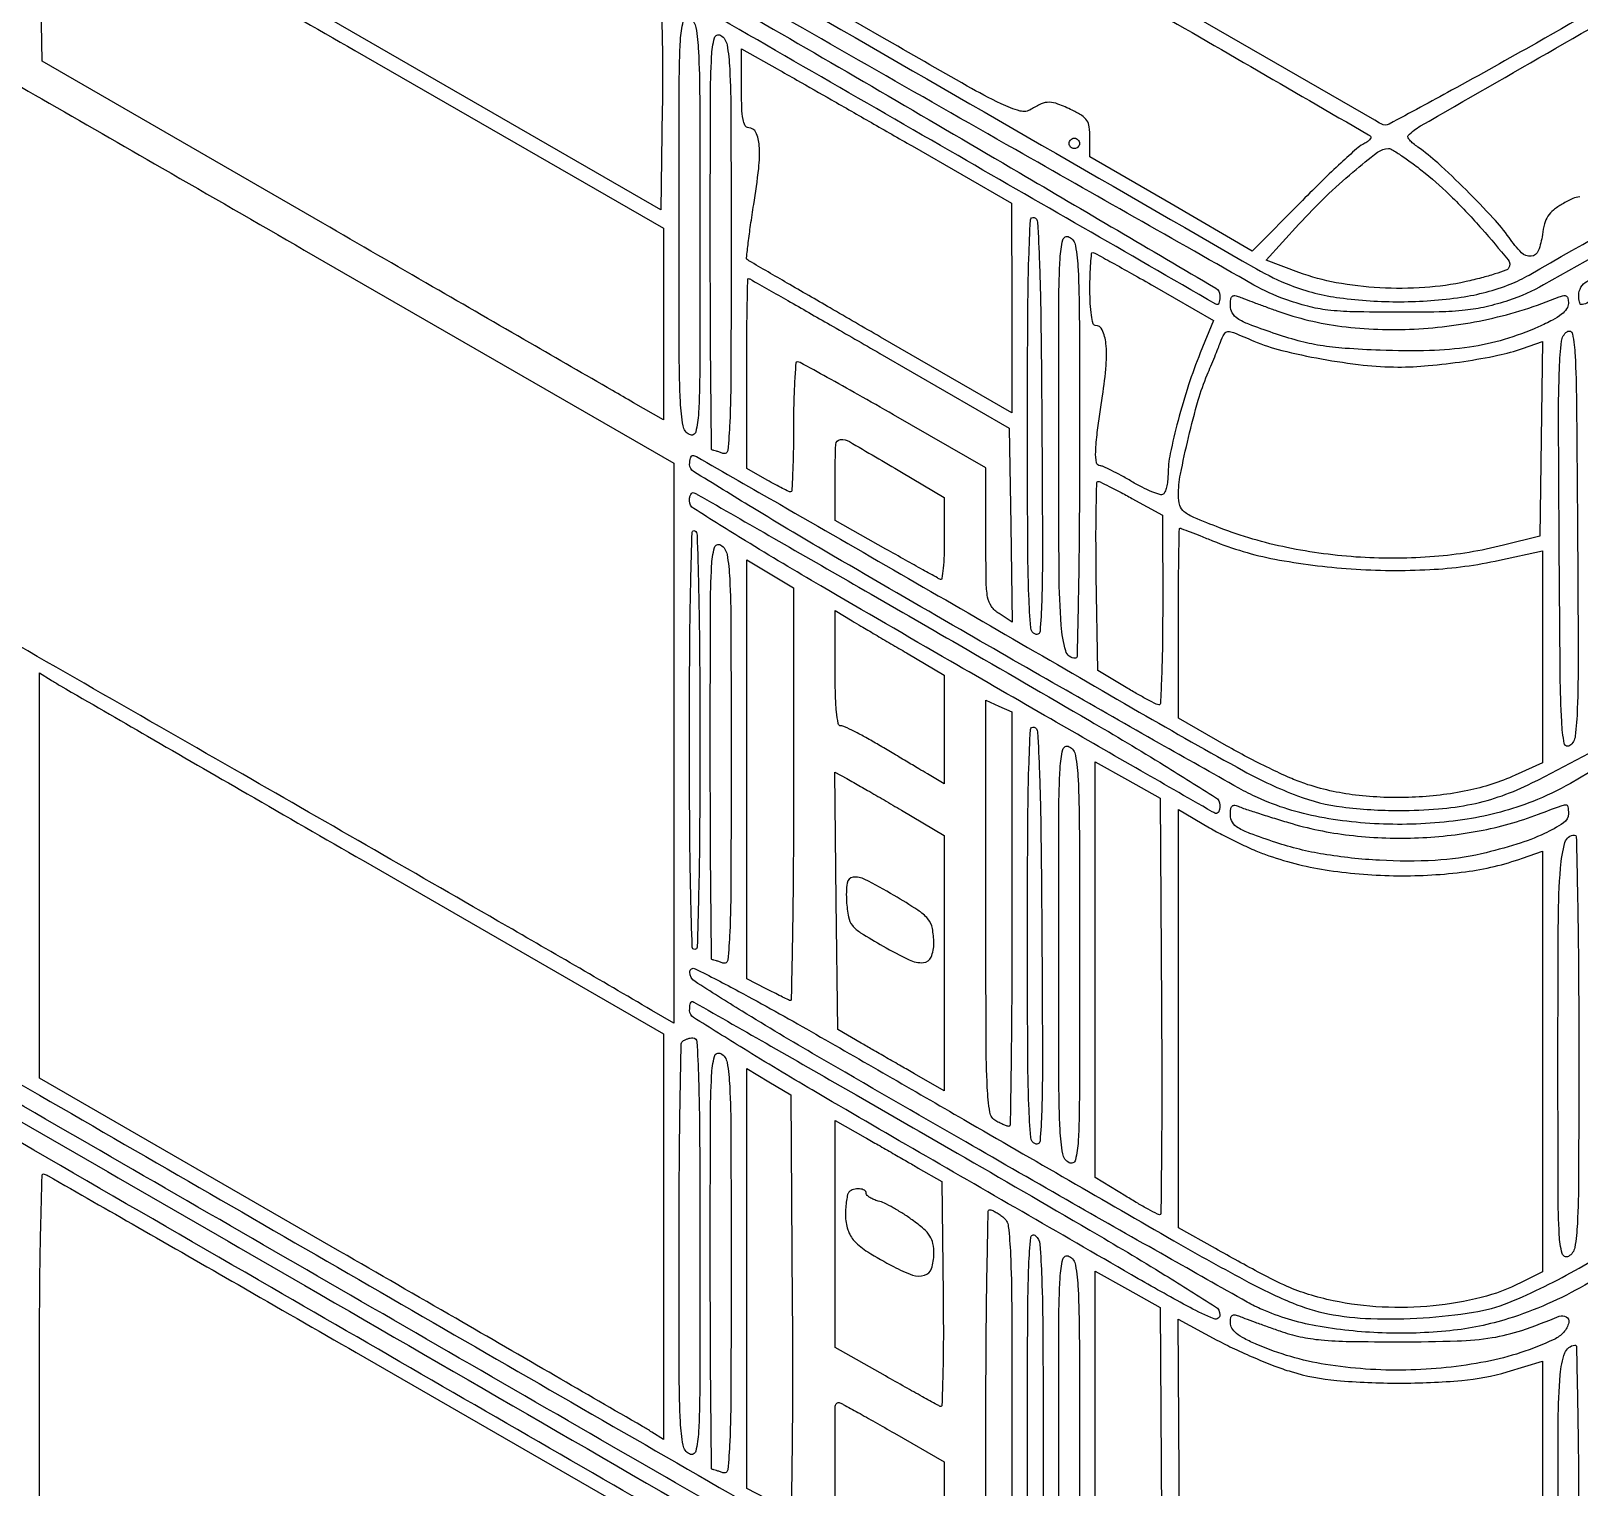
# Model space of a CAD drawing. Header units: millimetres. Extents: x -300689 to 10556, y -104928 to 107291.
# Drawn here: x -20676.22 to -20640.57, y 28112.87 to 28146.4 of the extents above; entities that cross this region are included whole.
import ezdxf

# ---------------------------------------------------------------- set-up
doc = ezdxf.new("R2010")
doc.units = ezdxf.units.MM
doc.layers.add('Слой1', color=7, linetype='Continuous')

msp = doc.modelspace()

# ---------------------------------------------------------------- linework, layer by layer
for points in [[(-20582.4325, 28114.1294, -0.000002), (-20613.3603, 28096.2746, -0.000003), (-20644.2434, 28078.4459, -0.131641), (-20644.4652, 28078.3865, -0.131717), (-20644.6926, 28078.4474, -0.000611), (-20646.8335, 28079.6877, -0.000321), (-20649.016, 28080.9575, -0.491909), (-20649.0262, 28081.0362, -0.282385), (-20648.9851, 28081.046, -0.007797), (-20648.8042, 28080.9838, -0.013841), (-20648.5877, 28080.8988, -0.008783), (-20648.3402, 28080.7883, 0.030909), (-20647.5152, 28080.4633, 0.031145), (-20646.6585, 28080.2433, 0.02874), (-20645.7206, 28080.1192, 0.019842), (-20644.6499, 28080.0824, 0.01788), (-20643.6036, 28080.1253, 0.031503), (-20642.7471, 28080.2458, 0.033897), (-20641.9568, 28080.4649, 0.025085), (-20641.117, 28080.8086, 0.020593), (-20640.5576, 28081.0997, 0.00005), (-20632.7293, 28085.5928, 0.000326)], [(-20587.7542, 28175.7718, 0.000003), (-20607.9888, 28187.4736, 0.000096)], [(-20638.4823, 28147.8892, -0.001266), (-20641.5548, 28146.1271, -0.004672), (-20643.5088, 28145.0372, -0.001768), (-20644.9459, 28144.2597, -0.259879), (-20645.129, 28144.2627, 0.000291), (-20645.2752, 28144.3472), (-20650.6471, 28147.4477, 0.000002), (-20656.6119, 28150.8904, 0.000001), (-20663.6617, 28154.9592, -0.000248)], [(-20689.8745, 28164.198, -0.000006), (-20683.9242, 28160.766, -0.000031), (-20677.169, 28156.8691, -0.000019), (-20669.2829, 28152.3188, -0.000392), (-20659.5043, 28146.6657, -0.001527), (-20653.4663, 28143.1442, -0.000198), (-20648.9385, 28140.4824, -0.265741), (-20648.8415, 28140.3128, -0.023898), (-20648.8454, 28140.2323, -0.038107), (-20648.8571, 28140.1645, -0.044584), (-20648.8741, 28140.116, -0.294239), (-20648.8947, 28140.1028, -0.131394), (-20648.9355, 28140.1137, -0.000002), (-20655.0642, 28143.6439, -0.000172), (-20661.8146, 28147.5352, -0.000103), (-20669.8228, 28152.1575, 0.000222)], [(-20638.4022, 28200.4957, 0.000038), (-20664.8129, 28185.2223, 0.00002), (-20691.5301, 28169.7674, 0.057545)], [(-20587.4386, 28159.8724, -0.000019), (-20614.101, 28144.4771, -0.000018), (-20640.7724, 28129.0791, -0.037469), (-20641.6393, 28128.6619, -0.055191), (-20643.1481, 28128.2549, -0.041808), (-20644.86, 28128.1355, -0.042203), (-20646.5463, 28128.3018, -0.060637), (-20647.9768, 28128.7502, -0.021835), (-20648.4058, 28128.9674, -0.000595), (-20650.2366, 28129.9997, -0.001231), (-20652.3846, 28131.2212, -0.000844), (-20654.8169, 28132.6178, -0.001359), (-20657.7382, 28134.3123, -0.004794), (-20659.6019, 28135.4243, -0.001815), (-20660.9628, 28136.2608, -0.254975), (-20661.0534, 28136.4202, -0.032259), (-20661.0496, 28136.5005, -0.050105), (-20661.0351, 28136.5682, -0.065104), (-20661.0129, 28136.615, -0.255047), (-20660.9858, 28136.6297, -0.130952), (-20660.8991, 28136.6066, -0.000109), (-20658.978, 28135.504, -0.000699), (-20656.1867, 28133.8958, -0.00011), (-20650.6978, 28130.7217, 0.005263), (-20648.2959, 28129.3656, 0.035356), (-20647.0536, 28128.7916, 0.05929), (-20646.0248, 28128.5358, 0.031315), (-20644.7098, 28128.4534, 0.019957), (-20643.8098, 28128.4893, 0.031277), (-20643.0434, 28128.5992, 0.034024), (-20642.3458, 28128.7945, 0.030712), (-20641.6559, 28129.088, 0.015184), (-20639.3331, 28130.3393, 0.000062), (-20613.9332, 28145.0376, 0.000017), (-20587.7607, 28160.1886, 0.057807)], [(-20587.479, 28176.4944, 0.00006), (-20608.4934, 28188.6186, 0.00002), (-20629.8769, 28200.9513, 0.131525)], [(-20639.2337, 28199.1302, -0.000008), (-20646.5784, 28194.8909, -0.000025)], [(-20663.9033, 28154.7026, -0.000091), (-20656.8151, 28150.6074, -0.000151), (-20650.8381, 28147.1502, -0.000004), (-20645.423, 28144.0159, -0.063314), (-20645.3695, 28143.9751, -0.328751), (-20645.3645, 28143.9438, -0.075308), (-20645.398, 28143.8976, -0.050281), (-20645.4619, 28143.8446, -0.027828), (-20645.5491, 28143.7928, 0.062343), (-20645.6937, 28143.6928, 0.00442), (-20646.0568, 28143.3623, 0.006181), (-20646.4827, 28142.9577, 0.004621), (-20646.9423, 28142.5018), (-20648.0971, 28141.3353), (-20649.9663, 28142.4199), (-20651.8355, 28143.5046), (-20651.8355, 28143.9457, 0.032115), (-20651.8515, 28144.1936, 0.111037), (-20651.9062, 28144.3438, 0.109176), (-20652.0206, 28144.4575, 0.030509), (-20652.2428, 28144.5801, 0.019052), (-20652.5721, 28144.7213, 0.086373), (-20652.7762, 28144.7615, 0.109715), (-20652.9568, 28144.7255, 0.040317), (-20653.187, 28144.6011, -0.214457), (-20653.4452, 28144.5612, -0.045371), (-20653.8821, 28144.7255, -0.017022), (-20654.6623, 28145.136, -0.001448), (-20656.6259, 28146.2637), (-20659.7996, 28148.0985)], [(-20608.3335, 28188.1395, -0.000029), (-20587.4622, 28176.0771, -0.036454)], [(-20690.9627, 28169.7627, -0.000044), (-20664.2631, 28185.1528, -0.000051), (-20637.6339, 28200.4955, -0.049234)], [(-20655.045, 28190.0048, -0.000017), (-20664.8295, 28184.3592, 0.00009)], [(-20690.1541, 28165.2161, 0.000032), (-20669.1298, 28153.0994, 0.000025), (-20647.999, 28140.9245, 0.038391), (-20647.2128, 28140.5486, 0.059118), (-20646.0825, 28140.2587, 0.03457), (-20644.6855, 28140.1693, 0.034553), (-20643.2877, 28140.2734, 0.058482), (-20642.1545, 28140.5752, 0.035846), (-20641.7213, 28140.7838, 0.00005), (-20633.8271, 28145.3087, 0.000426), (-20624.984, 28150.3889, 0.000263)], [(-20676.6236, 28162.4593, -0.000008), (-20681.9918, 28165.5767, -0.266785)], [(-20682.3988, 28165.3524, -0.000009), (-20676.9771, 28162.2371, -0.000339)], [(-20614.1941, 28132.6656, -0.00011), (-20640.4408, 28117.5242, -0.054629), (-20642.196, 28116.7532, -0.05057), (-20643.5453, 28116.4745, -0.034854), (-20645.1062, 28116.4231, -0.035194), (-20646.6316, 28116.587, -0.058353), (-20647.8687, 28116.9617, -0.025578), (-20648.2141, 28117.1335, -0.00043), (-20650.0701, 28118.1809, -0.001104), (-20652.2268, 28119.4066, -0.000734), (-20654.695, 28120.8214, -0.001014), (-20658.1153, 28122.798, -0.006403), (-20659.8431, 28123.8309, -0.005183), (-20660.9293, 28124.5149, -0.249026), (-20661.0513, 28124.7328, -0.565352), (-20660.9272, 28124.8113, -0.007092), (-20659.9181, 28124.2867, -0.00683), (-20658.258, 28123.3641, -0.000883), (-20654.7397, 28121.3371, 0.000554), (-20649.8998, 28118.5444, 0.008083), (-20648.1746, 28117.5882, 0.023706), (-20647.1738, 28117.114, 0.050253), (-20646.3539, 28116.8652, 0.040798), (-20645.3629, 28116.753, 0.023374), (-20644.159, 28116.7718, 0.023239), (-20643.0036, 28116.898, 0.058259), (-20642.188, 28117.1251, 0.033948), (-20640.57, 28117.9185, 0.000061), (-20614.4214, 28133.0256, 0.000034), (-20587.9596, 28148.3204, 0.060489)], [(-20682.845, 28173.9557, 0.000021), (-20690.2095, 28169.6971, 0.010053)], [(-20684.438, 28161.4365, 0.000014), (-20690.6512, 28165.0095, 0.038884)], [(-20684.6272, 28160.6873, 0.00002), (-20690.7453, 28164.2009, 0.066232)], [(-20649.2478, 28078.1864, 0.000006), (-20656.0263, 28082.0986, 0.000013), (-20663.9628, 28086.6788, 0.000009), (-20673.01, 28091.8994)], [(-20688.7136, 28129.2213, -0.00001), (-20682.8287, 28125.8246, -0.000031), (-20676.0263, 28121.8977, -0.00002), (-20668.1828, 28117.3687, 0.000384), (-20660.3724, 28112.8665, 0.00061), (-20653.6776, 28109.025, 0.000121), (-20647.7736, 28105.6487, 0.029759), (-20647.2248, 28105.377, 0.026638), (-20646.7546, 28105.207, 0.043589), (-20646.3402, 28105.1201, 0.02599), (-20645.7886, 28105.0829, 0.004176), (-20644.7098, 28105.0751, 0.004229), (-20643.6358, 28105.0855, 0.025667), (-20643.0811, 28105.1241, 0.042831), (-20642.6643, 28105.2113, 0.026786), (-20642.1948, 28105.3803, 0.030325), (-20641.6396, 28105.6552, 0.000071), (-20633.7544, 28110.1751, 0.000467)], [(-20637.2989, 28154.8869, -0.000027), (-20631.9411, 28151.7557, -0.493951)], [(-20641.0216, 28094.2317, 0.000069), (-20614.6214, 28109.4782, 0.000052), (-20588.0699, 28124.8206, 0.063882)], [(-20632.7268, 28110.2809, -0.000056), (-20640.4705, 28105.8341, -0.013951), (-20641.1712, 28105.4574, -0.064606), (-20642.8109, 28104.8841, -0.050135), (-20644.6925, 28104.6818, -0.050231), (-20646.5725, 28104.858, -0.065636), (-20648.2072, 28105.4087, -0.016488), (-20648.6555, 28105.6472, -0.000043), (-20654.7341, 28109.144, -0.00027), (-20661.59, 28113.0936, -0.000169), (-20669.6199, 28117.729, 0.000084), (-20677.6379, 28122.3594, 0.000137), (-20684.4552, 28126.2923, 0.000016), (-20690.5415, 28129.801, 0.011734)], [(-20640.5559, 28142.585, 0.092001), (-20640.7181, 28142.5435, 0.023403), (-20640.96, 28142.4174, 0.037293), (-20641.1623, 28142.2785, 0.079772), (-20641.2891, 28142.1383, 0.078082), (-20641.3672, 28141.9635, 0.034532), (-20641.4164, 28141.7147, -0.059467), (-20641.5096, 28141.342, -0.286499), (-20641.676, 28141.2158, -0.225974), (-20641.8986, 28141.2979, -0.041698), (-20642.1845, 28141.6447, 0.035762), (-20642.5458, 28142.0938, 0.009983), (-20643.1734, 28142.7424, 0.010025), (-20643.8272, 28143.366, 0.034965), (-20644.2834, 28143.7289, -0.025779), (-20644.3904, 28143.8108, -0.04395), (-20644.4694, 28143.891, -0.058442), (-20644.513, 28143.9585, -0.320864), (-20644.5063, 28143.9989, -0.066032), (-20644.2219, 28144.2167, -0.000082), (-20637.9884, 28147.7981, -0.000048), (-20631.6914, 28151.4138, -0.11793)], [(-20648.6639, 28093.9203, -0.000041), (-20654.727, 28097.4091, -0.000269), (-20661.5555, 28101.344, -0.000168), (-20669.56, 28105.9659, 0.000048), (-20677.5644, 28110.5903, 0.000077), (-20684.393, 28114.5331, 0.000012), (-20690.4511, 28118.0295, 0.004886)], [(-20614.289, 28156.0856, -0.000314), (-20627.043, 28148.7392, -0.001097), (-20635.2799, 28144.0256, -0.000398), (-20641.3867, 28140.5552, -0.049835), (-20642.193, 28140.1986, -0.02218), (-20642.7139, 28140.053, -0.030678), (-20643.1923, 28139.9725, -0.021372), (-20643.7918, 28139.9349, -0.005387), (-20644.7697, 28139.9259, -0.005102), (-20645.776, 28139.9378, -0.023623), (-20646.3563, 28139.9781, -0.034805), (-20646.8177, 28140.0649, -0.021612), (-20647.3445, 28140.2272, -0.043442), (-20648.0572, 28140.5531, -0.000339), (-20653.5506, 28143.6723, -0.001103), (-20660.357, 28147.5631, -0.000479), (-20669.3932, 28152.7665, 0.000142)], [(-20680.1596, 28146.8247, -0.00241), (-20678.9919, 28146.0993, -0.255355), (-20678.9034, 28145.9411, -0.022141), (-20678.9061, 28145.8608, -0.035645), (-20678.9164, 28145.7931, -0.040381), (-20678.9315, 28145.7443, -0.306151), (-20678.9505, 28145.7315, -0.130853), (-20678.988, 28145.7415, -0.000027), (-20680.6682, 28146.7046, -0.000576)], [(-20663.796, 28148.2753, -0.000064), (-20661.8253, 28147.1253, -0.061961)], [(-20661.7063, 28146.9788, -0.001897), (-20661.6873, 28146.3099, -0.005882), (-20661.6774, 28145.5328, -0.003736), (-20661.6832, 28144.6277), (-20661.7157, 28142.2836), (-20668.8414, 28146.39), (-20675.9672, 28150.4964)], [(-20644.2507, 28070.0039, 0.000011), (-20635.0942, 28075.2642, 0.000299)], [(-20685.8379, 28115.8329, 0.000185), (-20674.5899, 28109.35, -0.000168), (-20673.2789, 28108.5944, -0.000011), (-20669.5372, 28106.4362, -0.000016), (-20665.0766, 28103.8631, -0.000012), (-20660.164, 28101.0288, 0.000767), (-20655.3442, 28098.2577, 0.00119), (-20651.1763, 28095.8831, 0.000339), (-20647.5421, 28093.8272, 0.039558)], [(-20623.6143, 28103.7934, -0.000086), (-20632.3126, 28098.7802, -0.000017), (-20639.9855, 28094.3601, -0.004304)], [(-20676.027, 28110.5748), (-20676.027, 28115.3488, -0.00184), (-20676.0198, 28117.3103, -0.004044), (-20675.9967, 28118.8101, -0.000823), (-20675.9655, 28120.0488, -0.51047), (-20675.9156, 28120.0829, -0.044004), (-20675.8291, 28120.043, -0.000035), (-20673.7602, 28118.8586, -0.000394), (-20671.4532, 28117.5352, -0.000241), (-20668.7347, 28115.9711), (-20661.6653, 28111.8993)], [(-20657.6901, 28111.8466, -0.003076), (-20657.7034, 28113.2928, -0.002838), (-20657.6996, 28114.7398, -0.517501), (-20657.5936, 28114.8135, -0.039027), (-20657.5164, 28114.7784, -0.000982), (-20657.1793, 28114.5918, -0.0021), (-20656.7848, 28114.3702, -0.00143), (-20656.3378, 28114.1149), (-20655.1921, 28113.4562), (-20655.1905, 28111.8731, -0.003858)]]:
    msp.add_lwpolyline(points, format="xyb")
for points in [[(-20587.5428, 28170.7018, -0.057339), (-20587.7977, 28170.5127, -0.000003), (-20614.0584, 28155.3474, -0.000001), (-20640.394, 28140.1392, -0.131676), (-20640.5297, 28140.1028, -0.308124), (-20640.5485, 28140.1156, -0.038086), (-20640.5639, 28140.1655, -0.034381), (-20640.5746, 28140.2344, -0.021374), (-20640.5781, 28140.3162, -0.267867), (-20640.3928, 28140.6371, -0.000021), (-20614.0238, 28155.8705, -0.000019), (-20587.6365, 28171.1116, -0.499387), (-20587.4231, 28171.0208, -0.094572), (-20587.4191, 28170.9454, -0.056028), (-20587.4412, 28170.8578, -0.053318), (-20587.4843, 28170.772, -0.061522)], [(-20668.7621, 28145.9528), (-20661.6558, 28141.8627), (-20661.6558, 28139.6566), (-20661.6558, 28137.4505), (-20662.3445, 28137.8444, -0.000946), (-20662.8321, 28138.1246, -0.000033), (-20664.7305, 28139.2202, -0.000061), (-20666.9724, 28140.5147, -0.000043), (-20669.5001, 28141.9749), (-20675.9672, 28145.7116), (-20675.9998, 28147.8772, -0.003551), (-20676.0064, 28148.7076, -0.005922), (-20675.9987, 28149.4067, -0.001407), (-20675.9833, 28150.0109, -0.405906), (-20675.9504, 28150.0429, -0.130004), (-20675.888, 28150.0264, -0.000048), (-20673.805, 28148.8414, -0.00077), (-20671.4926, 28147.521, -0.000468)], [(-20660.8175, 28141.771, -0.000636), (-20660.8216, 28138.597, -0.012197), (-20660.8482, 28137.6097, -0.04787), (-20660.9128, 28137.1729, -0.489091), (-20661.057, 28137.1088, -0.231751), (-20661.2042, 28137.3133, -0.029963), (-20661.2643, 28137.8645, -0.011418), (-20661.2919, 28138.9336, -0.000747), (-20661.2966, 28142.0274, -0.000636), (-20661.2925, 28145.2013, -0.012197), (-20661.2659, 28146.1887, -0.04787), (-20661.2013, 28146.6255, -0.489091), (-20661.057, 28146.6896, -0.231751), (-20660.9098, 28146.4851, -0.029963), (-20660.8498, 28145.9339, -0.011418), (-20660.8221, 28144.8648, -0.000747)], [(-20669.9289, 28141.3603), (-20661.4178, 28136.4501), (-20661.4171, 28130.0016), (-20661.4163, 28123.5531), (-20661.9253, 28123.8514, 0.001872), (-20665.467, 28125.9089, 0.000417), (-20671.5348, 28129.3969, 0.000012), (-20678.4574, 28133.3684, 0.130948), (-20678.5618, 28133.3962, -0.409426), (-20678.6028, 28133.4366, -0.000235), (-20678.6324, 28135.2989, -0.002412), (-20678.6546, 28137.3896, -0.001446), (-20678.6618, 28139.8732, -0.001353), (-20678.6546, 28142.5328, -0.002953), (-20678.6315, 28144.5714, -0.000438), (-20678.6006, 28146.2761, -0.513445), (-20678.5509, 28146.3103, -0.043906), (-20678.4645, 28146.2704, -0.000024), (-20675.9724, 28144.8398, -0.000325), (-20673.2001, 28143.2457, -0.000199)], [(-20660.099, 28141.3785, -0.000896), (-20660.104, 28138.557, -0.009171), (-20660.1296, 28137.3889, -0.014862), (-20660.1746, 28136.7469, -0.494668), (-20660.2884, 28136.6768, 0.008099), (-20660.3646, 28136.7046, 0.009838), (-20660.4369, 28136.7282, 0.008575), (-20660.4982, 28136.7456, 0.065182), (-20660.5279, 28136.7495, -0.41107), (-20660.5485, 28136.7699, -0.000105), (-20660.5633, 28138.1746, -0.001614), (-20660.5744, 28139.7406, -0.000967), (-20660.578, 28141.6008, -0.000619), (-20660.574, 28144.8223, -0.012107), (-20660.5475, 28145.8154, -0.050404), (-20660.4818, 28146.2452, -0.506928), (-20660.3385, 28146.3025, -0.214309), (-20660.1918, 28146.0836, -0.029879), (-20660.1313, 28145.5277, -0.011392), (-20660.1036, 28144.4551, -0.00076)], [(-20655.9303, 28143.7555), (-20653.6388, 28142.4381), (-20653.6354, 28140.0227), (-20653.6319, 28137.6073), (-20656.6559, 28139.354, -0.000239), (-20657.8187, 28140.0264, -0.000388), (-20658.8056, 28140.5987, -0.000042), (-20659.6872, 28141.111, -0.035936), (-20659.7276, 28141.1386, -0.258288), (-20659.7434, 28141.1764, -0.001888), (-20659.7032, 28141.5265, -0.00643), (-20659.6499, 28141.932, -0.004001), (-20659.5774, 28142.4061, 0.011849), (-20659.4634, 28143.2391, 0.044528), (-20659.4512, 28143.7658, 0.091067), (-20659.5274, 28144.0678, 0.293473), (-20659.6938, 28144.1746, -0.278602), (-20659.7738, 28144.223, -0.075983), (-20659.824, 28144.3685, -0.036996), (-20659.8521, 28144.6303, -0.008172), (-20659.8594, 28145.082), (-20659.8594, 28145.9893), (-20659.0406, 28145.5311, -0.001764), (-20658.5844, 28145.2737, -0.000372), (-20657.7891, 28144.8205, -0.000389), (-20656.8676, 28144.2934, -0.000369)], [(-20652.075, 28143.8153, -0.099038), (-20652.0842, 28143.7696, -0.097945), (-20652.1102, 28143.7308, -0.097945), (-20652.1491, 28143.7047, -0.099038), (-20652.1948, 28143.6956, -0.099038), (-20652.2405, 28143.7047, -0.097945), (-20652.2794, 28143.7308, -0.097945), (-20652.3054, 28143.7696, -0.099038), (-20652.3146, 28143.8153, -0.099038), (-20652.3054, 28143.8611, -0.097945), (-20652.2794, 28143.8999, -0.097945), (-20652.2405, 28143.926, -0.099038), (-20652.1948, 28143.9351, -0.099038), (-20652.1491, 28143.926, -0.097945), (-20652.1102, 28143.8999, -0.097945), (-20652.0842, 28143.8611, -0.099038)], [(-20644.1125, 28143.1267, -0.026043), (-20643.4838, 28142.5631, -0.016709), (-20642.8125, 28141.8488, -0.008007), (-20642.2067, 28141.1368, -0.321028), (-20642.1936, 28140.9432, -0.170881), (-20642.2559, 28140.8929, -0.008518), (-20642.509, 28140.8081, -0.012907), (-20642.8194, 28140.7187, -0.008906), (-20643.175, 28140.6329, -0.037913), (-20644.1266, 28140.4958, -0.030582), (-20645.1599, 28140.4894, -0.031082), (-20646.1632, 28140.6074, -0.044966), (-20647.0232, 28140.8446), (-20647.7797, 28141.1285), (-20647.0239, 28141.9533, -0.01503), (-20646.4084, 28142.5858, -0.016805), (-20645.7777, 28143.1562, -0.012296), (-20645.2117, 28143.6113, -0.164593), (-20644.9626, 28143.6956, -0.138884), (-20644.8744, 28143.6706, -0.00944), (-20644.6531, 28143.5285, -0.012943), (-20644.3932, 28143.3446, -0.009322)], [(-20652.9419, 28137.2518, -0.000936), (-20652.9291, 28134.4733, -0.008589), (-20652.9464, 28133.2668, -0.011897), (-20652.9844, 28132.5817, -0.501075), (-20653.0916, 28132.5141, -0.289924), (-20653.1989, 28132.6582, -0.009599), (-20653.2411, 28133.4048, -0.008278), (-20653.267, 28134.6559, -0.001034), (-20653.2726, 28137.3711, -0.001238), (-20653.2665, 28139.8318, -0.006659), (-20653.2421, 28141.171, -0.004412), (-20653.2065, 28142.0516, -0.496432), (-20653.1229, 28142.1088, -0.308589), (-20653.0401, 28141.9999, -0.003671), (-20652.9981, 28141.0596, -0.006356), (-20652.9642, 28139.6765, -0.001328)], [(-20652.075, 28136.7453, -0.001876), (-20652.0819, 28134.91, -0.003128), (-20652.1032, 28133.365, -0.000394), (-20652.1316, 28131.9975, -0.407904), (-20652.1709, 28131.9591, -0.336668), (-20652.3923, 28132.1273, -0.049085), (-20652.4964, 28132.7205, -0.017454), (-20652.5451, 28133.9153, -0.001453), (-20652.5541, 28137.0172, -0.000638), (-20652.55, 28140.178, -0.012249), (-20652.5234, 28141.1612, -0.048236), (-20652.4587, 28141.5957, -0.488571), (-20652.3146, 28141.6597, -0.231703), (-20652.1674, 28141.4552, -0.029999), (-20652.1073, 28140.9045, -0.011428), (-20652.0797, 28139.8362, -0.000748)], [(-20650.349, 28140.5203), (-20648.9904, 28139.7403), (-20649.2936, 28138.9934, 0.017842), (-20649.5634, 28138.2539, 0.013788), (-20649.806, 28137.4309, 0.013251), (-20649.9857, 28136.672, 0.050211), (-20650.0371, 28136.1877, -0.026887), (-20650.046, 28136.0364, -0.033371), (-20650.0712, 28135.8976, -0.035402), (-20650.1073, 28135.7878, -0.158648), (-20650.1505, 28135.7368, -0.219035), (-20650.2245, 28135.7277, -0.018725), (-20650.409, 28135.7942, -0.022029), (-20650.6315, 28135.8957, -0.015205), (-20650.8743, 28136.0291, 0.007579), (-20651.1172, 28136.1674, 0.010346), (-20651.3405, 28136.2841, 0.007453), (-20651.5293, 28136.3745, 0.108231), (-20651.6013, 28136.3902, -0.365871), (-20651.6864, 28136.4622, -0.050811), (-20651.7029, 28136.7112, -0.024593), (-20651.665, 28137.1593, -0.004249), (-20651.5444, 28138.0023, 0.017161), (-20651.4623, 28138.7059, 0.046388), (-20651.4677, 28139.2082, 0.079393), (-20651.5509, 28139.5188, 0.295807), (-20651.7128, 28139.6237, -0.346293), (-20651.7635, 28139.6637, -0.022994), (-20651.8012, 28139.8582, -0.024062), (-20651.8272, 28140.1252, -0.012283), (-20651.8355, 28140.4621, -0.007156), (-20651.8309, 28140.7835, -0.011888), (-20651.8167, 28141.0541, -0.005554), (-20651.7972, 28141.2771, -0.385681), (-20651.7715, 28141.3004, -0.125319), (-20651.7248, 28141.2885, -0.000727), (-20651.3273, 28141.0712, -0.003008), (-20650.8744, 28140.8193, -0.001902)], [(-20656.6738, 28138.9786), (-20653.6918, 28137.2555), (-20653.6592, 28135.022), (-20653.6266, 28132.7884), (-20653.9287, 28132.9863, -0.092935), (-20654.1041, 28133.1549, -0.113417), (-20654.1913, 28133.3645, -0.039237), (-20654.2248, 28133.7364, -0.00287), (-20654.2307, 28134.7636), (-20654.2307, 28136.343), (-20656.3568, 28137.5642, 0.0017), (-20657.1783, 28138.0324, 0.002704), (-20657.8847, 28138.4267, 0.000588), (-20658.5067, 28138.7686, 0.126012), (-20658.5724, 28138.7854, 0.39285), (-20658.6085, 28138.7519, 0.00345), (-20658.6356, 28138.3457, 0.00932), (-20658.6554, 28137.8624, 0.005602), (-20658.6618, 28137.2884, -0.004138), (-20658.6666, 28136.7144, -0.006893), (-20658.6813, 28136.2312, -0.001901), (-20658.7011, 28135.8169, -0.399143), (-20658.7279, 28135.7914, -0.111729), (-20658.7715, 28135.8013, -0.004816), (-20658.9132, 28135.8706, -0.008016), (-20659.0803, 28135.9577, -0.005608), (-20659.2659, 28136.0609), (-20659.7378, 28136.3303), (-20659.7388, 28138.516, -0.0018), (-20659.7361, 28139.354, -0.003002), (-20659.7271, 28140.0596, -0.000363), (-20659.7149, 28140.6848, -0.408299), (-20659.6977, 28140.7016, -0.130135), (-20659.6659, 28140.6932, -0.000071), (-20658.7921, 28140.1954, -0.000938), (-20657.8201, 28139.6392, -0.000571)], [(-20647.531, 28139.9601, 0.055446), (-20646.0367, 28139.6021, 0.043476), (-20644.3702, 28139.5395, 0.042062), (-20642.658, 28139.7694, 0.043416), (-20641.0272, 28140.2815, -0.051647), (-20640.9255, 28140.3116, -0.203881), (-20640.8632, 28140.2978, -0.193774), (-20640.8279, 28140.2426, -0.046375), (-20640.8176, 28140.132, -0.1516), (-20640.8571, 28140.0045, -0.075634), (-20640.9738, 28139.88, -0.046889), (-20641.1798, 28139.747, -0.015286), (-20641.5062, 28139.5897, -0.032977), (-20642.2931, 28139.3002, -0.03504), (-20643.0955, 28139.1237, -0.030182), (-20644.0118, 28139.0446, -0.015921), (-20645.154, 28139.0515, -0.008297), (-20645.9614, 28139.0955, -0.022222), (-20646.5333, 28139.1619, -0.02639), (-20647.0384, 28139.2709, -0.016728), (-20647.614, 28139.4483, -0.007124), (-20648.1776, 28139.6519, -0.051798), (-20648.4345, 28139.7806, -0.122115), (-20648.5574, 28139.9099, -0.12994), (-20648.602, 28140.0786, -0.030381), (-20648.5932, 28140.2233, -0.171699), (-20648.5593, 28140.2914, -0.235478), (-20648.4975, 28140.311, -0.058859), (-20648.3924, 28140.2815, 0.00714), (-20648.2726, 28140.2341, 0.001358), (-20648.0529, 28140.1515, 0.001449), (-20647.7959, 28140.0564, 0.001331)], [(-20648.0587, 28139.2626, 0.040939), (-20647.4187, 28139.0483, 0.015742), (-20646.501, 28138.8529, 0.015926), (-20645.5411, 28138.7112, 0.028666), (-20644.747, 28138.6657, 0.022765), (-20644.0433, 28138.6977, 0.014119), (-20643.2219, 28138.7962, 0.014073), (-20642.4396, 28138.935, 0.033857), (-20641.873, 28139.0927), (-20641.4112, 28139.2557), (-20641.4437, 28137.0146), (-20641.4763, 28134.7735), (-20642.3146, 28134.5617, -0.041926), (-20643.9017, 28134.2997, -0.035305), (-20645.6056, 28134.2839, -0.035257), (-20647.2974, 28134.5083, -0.041463), (-20648.8485, 28134.963, -0.006361), (-20649.4427, 28135.2009, -0.068327), (-20649.666, 28135.3317, -0.155873), (-20649.7657, 28135.479, -0.072148), (-20649.7988, 28135.7103, -0.048366), (-20649.7505, 28136.1965, -0.00985), (-20649.5655, 28137.0429, -0.010819), (-20649.3409, 28137.8993, -0.030057), (-20649.1344, 28138.486, 0.001665), (-20649.0497, 28138.6892, 0.001429), (-20648.9619, 28138.9035, 0.001439), (-20648.8833, 28139.0986, 0.004139), (-20648.8303, 28139.2345, -0.034181), (-20648.7398, 28139.4307, -0.264441), (-20648.6571, 28139.4818, -0.106768), (-20648.5256, 28139.4584, -0.003961)], [(-20640.7861, 28129.9479, -0.553628), (-20640.9125, 28129.9982, -0.032141), (-20640.9714, 28130.5001, -0.010749), (-20641.0045, 28131.5629, -0.000745), (-20641.0288, 28134.5587, -0.000877), (-20641.043, 28137.473, -0.009901), (-20641.0237, 28138.6282, -0.019536), (-20640.9758, 28139.2613, -0.208796), (-20640.8491, 28139.4792, -0.553628), (-20640.7227, 28139.429, -0.032141), (-20640.6638, 28138.9271, -0.010749), (-20640.6307, 28137.8643, -0.000745), (-20640.6064, 28134.8685, -0.000877), (-20640.5922, 28131.9542, -0.009901), (-20640.6115, 28130.799, -0.019536), (-20640.6595, 28130.1659, -0.208796)], [(-20656.1768, 28136.2458), (-20655.1888, 28135.6624), (-20655.1888, 28134.699, -0.008791), (-20655.1953, 28134.3323, -0.015535), (-20655.2153, 28134.0303, -0.010324), (-20655.2431, 28133.7954, -0.49829), (-20655.2789, 28133.7755, -0.022368), (-20655.3443, 28133.808, -0.000404), (-20655.6847, 28133.9971, -0.001005), (-20656.0809, 28134.2188, -0.000671), (-20656.5338, 28134.4741), (-20657.6985, 28135.1327), (-20657.7011, 28136.125, -0.00956), (-20657.6886, 28136.8831, -0.381008), (-20657.5822, 28136.9944, -0.15242), (-20657.3751, 28136.9473, -0.001858)], [(-20654.8484, 28132.2666, -0.00125), (-20651.8451, 28130.5241, -0.005741), (-20650.1174, 28129.4892, -0.003169), (-20648.942, 28128.7563, -0.25719), (-20648.8415, 28128.574, -0.042391), (-20648.8487, 28128.4896, -0.079465), (-20648.8707, 28128.4249, -0.130017), (-20648.9032, 28128.3898, -0.241857), (-20648.9408, 28128.3863, -0.034737), (-20649.0184, 28128.4239, -0.000031), (-20650.7759, 28129.433, -0.000331), (-20652.7378, 28130.5613, -0.000203), (-20655.0486, 28131.8935, -0.001267), (-20658.032, 28133.6252, -0.005652), (-20659.768, 28134.6652, -0.003003), (-20660.958, 28135.4064, -0.257399), (-20661.057, 28135.5861, -0.043592), (-20661.0498, 28135.6695, -0.08123), (-20661.0274, 28135.7335, -0.131618), (-20660.9944, 28135.7682, -0.235606), (-20660.9561, 28135.7715, -0.036054), (-20660.8774, 28135.7336, -0.000034), (-20659.1203, 28134.7254, -0.000349), (-20657.1586, 28133.5979, -0.000214)], [(-20650.8704, 28135.6417), (-20650.1617, 28135.2525), (-20650.1603, 28133.0669, -0.003852), (-20650.1662, 28132.2291, -0.006438), (-20650.1857, 28131.5247, -0.001663), (-20650.2123, 28130.9189, -0.41559), (-20650.2487, 28130.8859, -0.105213), (-20650.3079, 28130.9018, -0.004266), (-20650.5056, 28131.0046, -0.007303), (-20650.7383, 28131.1326, -0.005093), (-20650.9972, 28131.2835), (-20651.6559, 28131.6764), (-20651.6885, 28133.8536, -0.003058), (-20651.6959, 28134.6885, -0.0051), (-20651.6907, 28135.3914, -0.001045), (-20651.6786, 28136.003, -0.407836), (-20651.6501, 28136.0309, -0.113468), (-20651.6011, 28136.0197, -0.002763), (-20651.3918, 28135.9166, -0.005872), (-20651.1471, 28135.7909, -0.003944)], [(-20587.4832, 28135.5479, -0.057816), (-20587.5664, 28135.4838, -0.000846), (-20588.0999, 28135.1648, -0.002305), (-20588.7218, 28134.7982, -0.001518), (-20589.4406, 28134.3819, 0.00035), (-20591.981, 28132.9183, 0.000002), (-20615.042, 28119.6107, 0.000001), (-20638.561, 28106.0385, 0.000602), (-20640.0797, 28105.1596), (-20640.5994, 28104.8581), (-20640.5588, 28105.1221, -0.225443), (-20640.3995, 28105.357, -0.000272), (-20635.2813, 28108.3612, -0.00144), (-20627.9143, 28112.6517, -0.000251), (-20613.9914, 28120.6972, -0.000305), (-20601.4395, 28127.9319, -0.001146), (-20593.5499, 28132.4488, -0.000098), (-20587.5312, 28135.8748, -0.503104), (-20587.4234, 28135.8273, -0.058171), (-20587.4151, 28135.7507, -0.050615), (-20587.424, 28135.6705, -0.053301), (-20587.4475, 28135.5988, -0.094025)], [(-20660.8175, 28130.0359, -0.001707), (-20660.8246, 28127.9596, -0.004551), (-20660.8482, 28126.4783, -0.001128), (-20660.8802, 28125.308, -0.405587), (-20660.9373, 28125.2525, -0.405735), (-20660.9944, 28125.3081, -0.001096), (-20661.0264, 28126.4968, -0.004483), (-20661.05, 28128.0008, -0.00168), (-20661.057, 28130.1099, -0.001618), (-20661.0501, 28132.2421, -0.00464), (-20661.0268, 28133.7228, -0.001438), (-20660.995, 28134.8622, -0.577081), (-20660.9373, 28134.8932, -0.252106), (-20660.8812, 28134.7959, -0.001183), (-20660.8487, 28133.5942, -0.004391), (-20660.8248, 28132.0897, -0.001772)], [(-20649.011, 28134.6646, 0.049629), (-20647.5777, 28134.2419, 0.030042), (-20645.8212, 28134.0166, 0.029675), (-20644.0099, 28134.0019, 0.041371), (-20642.4044, 28134.2181), (-20641.4164, 28134.4355), (-20641.4164, 28131.9931), (-20641.4164, 28129.5507), (-20642.0451, 28129.2649, -0.056663), (-20643.1364, 28128.9112, -0.040118), (-20644.4159, 28128.7568, -0.039742), (-20645.7201, 28128.8085, -0.051621), (-20646.8859, 28129.0719, -0.022968), (-20647.2295, 28129.2057, -0.008365), (-20647.7037, 28129.4254, -0.008274), (-20648.2151, 28129.6834, -0.009785), (-20648.6896, 28129.9446), (-20649.7951, 28130.5819), (-20649.7974, 28132.7675, -0.001682), (-20649.7954, 28133.6056, -0.002805), (-20649.7874, 28134.3111, -0.000317), (-20649.7764, 28134.9373, -0.408896), (-20649.7604, 28134.9531, -0.091316), (-20649.7313, 28134.9478, -0.000827), (-20649.5241, 28134.8683, -0.002798), (-20649.286, 28134.7752, -0.0018)], [(-20660.099, 28129.642, -0.000896), (-20660.104, 28126.8205, -0.009171), (-20660.1296, 28125.6525, -0.014862), (-20660.1746, 28125.0104, -0.494668), (-20660.2884, 28124.9403, 0.008099), (-20660.3646, 28124.9682, 0.009838), (-20660.4369, 28124.9917, 0.008575), (-20660.4982, 28125.0091, 0.065182), (-20660.5279, 28125.013, -0.41107), (-20660.5485, 28125.0334, -0.000105), (-20660.5633, 28126.4381, -0.001614), (-20660.5744, 28128.0041, -0.000967), (-20660.578, 28129.8643, -0.000619), (-20660.574, 28133.0858, -0.012107), (-20660.5475, 28134.0789, -0.050404), (-20660.4818, 28134.5088, -0.506928), (-20660.3385, 28134.566, -0.214309), (-20660.1918, 28134.3471, -0.029879), (-20660.1313, 28133.7912, -0.011392), (-20660.1036, 28132.7186, -0.00076)], [(-20658.6618, 28128.8063, -0.001765), (-20658.6683, 28126.9797, -0.002984), (-20658.6882, 28125.4492, -0.000398), (-20658.7149, 28124.1006, -0.545363), (-20658.7517, 28124.078, -0.004579), (-20658.8085, 28124.1059, -0.000433), (-20658.947, 28124.1756, -0.000554), (-20659.112, 28124.259, -0.000436), (-20659.2906, 28124.3497), (-20659.7397, 28124.5783), (-20659.7397, 28129.4035), (-20659.7397, 28134.2287), (-20659.2008, 28133.9031), (-20658.6618, 28133.5776)], [(-20656.0571, 28132.0812), (-20655.1888, 28131.5725), (-20655.1888, 28130.3189), (-20655.1888, 28129.0653), (-20655.578, 28129.2968, -0.000049), (-20655.7769, 28129.4151, -0.000016), (-20656.0686, 28129.5886, -0.000016), (-20656.3918, 28129.7809, -0.000018), (-20656.7015, 28129.9652, 0.007438), (-20656.9925, 28130.1326, 0.010208), (-20657.2594, 28130.2739, 0.007244), (-20657.4852, 28130.3834, 0.109766), (-20657.5697, 28130.4022, -0.362721), (-20657.6322, 28130.4544, -0.019576), (-20657.6708, 28130.7286, -0.018901), (-20657.6963, 28131.1338, -0.006265), (-20657.7038, 28131.7294), (-20657.7038, 28133.0565), (-20657.3145, 28132.8232, 0.001342), (-20657.1083, 28132.7003, 0.000374), (-20656.7846, 28132.509, 0.000377), (-20656.418, 28132.2931, 0.000396)], [(-20668.572, 28127.2988), (-20661.6558, 28123.3131), (-20661.6558, 28118.6403), (-20661.6558, 28113.9676), (-20661.9253, 28114.1399, 0.010943), (-20662.1379, 28114.2694, 0.000063), (-20664.1472, 28115.4334, 0.000269), (-20666.4404, 28116.7599, 0.000171), (-20669.1109, 28118.3014), (-20676.027, 28122.2907), (-20676.027, 28126.959), (-20676.027, 28131.6274), (-20675.7576, 28131.456, 0.010444), (-20675.5451, 28131.327, 0.00006), (-20673.5357, 28130.1641, 0.000257), (-20671.2425, 28128.839, 0.000163)], [(-20653.6319, 28125.9519, -0.001331), (-20653.6368, 28124.1224, -0.002219), (-20653.6518, 28122.5822, -0.000199), (-20653.6719, 28121.2081, -0.409829), (-20653.6997, 28121.1807, -0.086217), (-20653.7388, 28121.1875, -0.012142), (-20653.8156, 28121.2171, -0.013553), (-20653.9054, 28121.2572, -0.011153), (-20653.9991, 28121.3047, -0.235671), (-20654.1411, 28121.5051, -0.026617), (-20654.1986, 28122.0757, -0.011013), (-20654.226, 28123.1662, -0.000779), (-20654.2307, 28126.2123), (-20654.2307, 28130.9959), (-20653.9313, 28130.8595), (-20653.6319, 28130.7231)], [(-20652.9419, 28125.5153, -0.000936), (-20652.9291, 28122.7369, -0.008589), (-20652.9464, 28121.5303, -0.011897), (-20652.9844, 28120.8452, -0.501075), (-20653.0916, 28120.7776, -0.289924), (-20653.1989, 28120.9217, -0.009599), (-20653.2411, 28121.6683, -0.008278), (-20653.267, 28122.9194, -0.001034), (-20653.2726, 28125.6346, -0.001238), (-20653.2665, 28128.0953, -0.006659), (-20653.2421, 28129.4345, -0.004412), (-20653.2065, 28130.3152, -0.496432), (-20653.1229, 28130.3723, -0.308589), (-20653.0401, 28130.2634, -0.003671), (-20652.9981, 28129.3231, -0.006356), (-20652.9642, 28127.9401, -0.001328)], [(-20669.9154, 28117.5142, -0.000323), (-20658.9726, 28111.1857, -0.001772), (-20653.0772, 28107.7432, -0.000356), (-20648.9598, 28105.3154, -0.265301), (-20648.8415, 28105.1082, -0.14931), (-20648.8742, 28105.0012, -0.310822), (-20648.9516, 28104.9707, -0.067203), (-20649.118, 28105.0337, -0.0049), (-20649.5477, 28105.2716, -0.001961), (-20650.101, 28105.588, -0.000009), (-20656.0477, 28109.0194, -0.000042), (-20662.8014, 28112.9174, -0.000026), (-20670.6837, 28117.4681, -0.000396), (-20680.4049, 28123.0916, -0.00151), (-20686.4581, 28126.624, -0.000191), (-20691.018, 28129.3059, -0.263523), (-20691.1151, 28129.4741, -0.028808), (-20691.1111, 28129.5544, -0.045216), (-20691.0976, 28129.6221, -0.056906), (-20691.0775, 28129.6694, -0.270196), (-20691.0531, 28129.6837, -0.131338), (-20691.0042, 28129.6706, -0.000003), (-20684.8176, 28126.1089, -0.000204), (-20678.0006, 28122.1805, -0.000123)], [(-20652.075, 28125.0046, -0.000636), (-20652.0791, 28121.8306, -0.012197), (-20652.1057, 28120.8433, -0.04787), (-20652.1704, 28120.4065, -0.489091), (-20652.3146, 28120.3424, -0.231751), (-20652.4618, 28120.5469, -0.029963), (-20652.5218, 28121.0981, -0.011418), (-20652.5495, 28122.1672, -0.000747), (-20652.5541, 28125.261, -0.000636), (-20652.55, 28128.4349, -0.012197), (-20652.5234, 28129.4223, -0.04787), (-20652.4588, 28129.8591, -0.489091), (-20652.3146, 28129.9232, -0.231751), (-20652.1674, 28129.7187, -0.029963), (-20652.1073, 28129.1675, -0.011418), (-20652.0797, 28128.0984, -0.000747)], [(-20656.1768, 28128.4614), (-20655.1888, 28127.878), (-20655.1888, 28124.9397), (-20655.1888, 28122.0014), (-20655.8774, 28122.393, -0.000694), (-20656.1804, 28122.5659, -0.000483), (-20656.5221, 28122.7619, -0.000487), (-20656.8496, 28122.9506, -0.001007), (-20657.105, 28123.0988), (-20657.6439, 28123.4129), (-20657.6759, 28126.374), (-20657.708, 28129.3351), (-20657.4364, 28129.1899, -0.007308), (-20657.2762, 28129.1012, -0.001071), (-20656.9544, 28128.916, -0.00121), (-20656.575, 28128.6954, -0.001038)], [(-20650.1875, 28123.9395, -0.001476), (-20650.1809, 28122.101, -0.002462), (-20650.1875, 28120.5532, -0.000244), (-20650.2009, 28119.1752, -0.41123), (-20650.2317, 28119.1448, -0.12285), (-20650.283, 28119.1576, -0.003213), (-20650.4919, 28119.2705, -0.006588), (-20650.7361, 28119.4087, -0.004435), (-20651.0115, 28119.5726), (-20651.7158, 28120.0004), (-20651.7158, 28124.7891), (-20651.7158, 28129.5778), (-20650.9673, 28129.156), (-20650.2188, 28128.7342)], [(-20647.2658, 28128.1764, 0.043453), (-20645.8621, 28127.8855, 0.037603), (-20644.3588, 28127.822, 0.037756), (-20642.8696, 28127.984, 0.044871), (-20641.5086, 28128.3658, -0.001569), (-20640.9829, 28128.5638, -0.083922), (-20640.878, 28128.5839, -0.376931), (-20640.8299, 28128.5434, -0.037764), (-20640.8176, 28128.3811, -0.250865), (-20640.9328, 28128.1659, -0.038695), (-20641.37, 28127.9212, -0.033166), (-20642.0051, 28127.6773, -0.017819), (-20642.8155, 28127.4577, -0.044094), (-20643.8882, 28127.3056, -0.026843), (-20645.1693, 28127.3067, -0.026701), (-20646.4575, 28127.4463, -0.040157), (-20647.5541, 28127.7166, -0.00659), (-20648.152, 28127.9247, -0.048682), (-20648.4241, 28128.0547, -0.117994), (-20648.5546, 28128.1832, -0.140455), (-20648.602, 28128.3487, -0.030998), (-20648.5932, 28128.4901, -0.177772), (-20648.5594, 28128.5557, -0.235994), (-20648.4979, 28128.5734, -0.055633), (-20648.3924, 28128.5413, 0.02067), (-20648.2624, 28128.4916, 0.00257), (-20647.975, 28128.3969, 0.003027), (-20647.6323, 28128.2882, 0.002503)], [(-20647.7155, 28127.4123, 0.046375), (-20646.3263, 28127.0742, 0.034076), (-20644.7452, 28126.9509, 0.034444), (-20643.1885, 28127.043, 0.052853), (-20641.8757, 28127.3553), (-20641.4164, 28127.5174), (-20641.4164, 28122.6748), (-20641.4164, 28117.8323), (-20641.9081, 28117.5814, -0.056654), (-20642.8229, 28117.2386, -0.03732), (-20643.9315, 28117.0474, -0.036), (-20645.1093, 28117.0189, -0.040285), (-20646.2345, 28117.1641, -0.021805), (-20646.8019, 28117.3105, -0.030409), (-20647.293, 28117.4935, -0.019418), (-20647.8984, 28117.7908, -0.003963), (-20648.9439, 28118.3663), (-20649.798, 28118.8454), (-20649.7988, 28123.662), (-20649.7996, 28128.4785), (-20649.0781, 28128.0557, 0.013181), (-20648.7551, 28127.8776, 0.009058), (-20648.3802, 28127.6922, 0.009138), (-20648.0126, 28127.5268, 0.018316)], [(-20640.5781, 28123.1011, -0.000748), (-20640.5827, 28120.0101, -0.011428), (-20640.6103, 28118.9419, -0.029999), (-20640.6704, 28118.3911, -0.231703), (-20640.8176, 28118.1867, -0.488571), (-20640.9617, 28118.2506, -0.048236), (-20641.0265, 28118.6852, -0.012249), (-20641.0531, 28119.6684, -0.000638), (-20641.0571, 28122.8292, -0.001453), (-20641.0481, 28125.931, -0.017454), (-20640.9994, 28127.1259, -0.049085), (-20640.8953, 28127.7191, -0.336668), (-20640.6739, 28127.8873, -0.407904), (-20640.6347, 28127.8489, -0.000394), (-20640.6062, 28126.4813, -0.003128), (-20640.585, 28124.9363, -0.001876)], [(-20657.4409, 28126.3614, 0.029399), (-20657.3963, 28126.0012, 0.126524), (-20657.3064, 28125.8068, 0.082701), (-20657.1156, 28125.6393, 0.00845), (-20656.5979, 28125.3299, 0.018965), (-20655.9985, 28125.0149, 0.12683), (-20655.6708, 28124.9506, 0.287295), (-20655.4934, 28125.0768, 0.099759), (-20655.4302, 28125.3985, 0.04744), (-20655.4641, 28125.7388, 0.125934), (-20655.5685, 28125.9578, 0.076289), (-20655.7981, 28126.1604, 0.010342), (-20656.3467, 28126.4969, 0.011502), (-20657.0163, 28126.8684, 0.152849), (-20657.2905, 28126.9183, 0.341791), (-20657.427, 28126.7828, 0.048636)], [(-20654.8928, 28120.5638, -0.00122), (-20651.8408, 28118.7931, -0.00581), (-20650.1105, 28117.7564, -0.003344), (-20648.9439, 28117.0281, -0.256948), (-20648.8415, 28116.8421, -0.52959), (-20648.9775, 28116.7497, -0.029522), (-20649.5297, 28117.0072, -0.006904), (-20650.7208, 28117.6723, -0.000198), (-20655.7624, 28120.5819, -0.00162), (-20658.2301, 28122.018, -0.005601), (-20659.8148, 28122.9712, -0.002434), (-20660.9644, 28123.688, -0.252598), (-20661.0531, 28123.8454, -0.025454), (-20661.0505, 28123.9257, -0.040645), (-20661.0393, 28123.9934, -0.049244), (-20661.0221, 28124.0413, -0.289819), (-20661.0006, 28124.0549, -0.130519), (-20660.9576, 28124.0435, -0.000031), (-20659.1832, 28123.0294, -0.000624), (-20657.2171, 28121.9024, -0.000378)], [(-20660.8175, 28118.3621, -0.000627), (-20660.8216, 28115.1453, -0.012032), (-20660.8481, 28114.1448, -0.046709), (-20660.9126, 28113.7005, -0.490743), (-20661.057, 28113.6358, -0.230041), (-20661.2038, 28113.8382, -0.031222), (-20661.2643, 28114.3735, -0.011756), (-20661.2919, 28115.4128, -0.000775), (-20661.2966, 28118.4105, -0.001609), (-20661.2908, 28120.1976, -0.002614), (-20661.2731, 28121.7155, -0.000389), (-20661.2494, 28123.06, -0.194122), (-20661.2167, 28123.1368, -0.077955), (-20661.1747, 28123.1674, -0.038133), (-20661.1134, 28123.1932, -0.036641), (-20661.0442, 28123.2107, -0.043841), (-20660.9772, 28123.2166, -0.398477), (-20660.8856, 28123.1298, -0.005286), (-20660.8484, 28122.2765, -0.007068), (-20660.8235, 28120.9446, -0.001153)], [(-20660.099, 28117.9302, -0.000891), (-20660.104, 28115.0939, -0.009124), (-20660.1296, 28113.9199, -0.014717), (-20660.1746, 28113.2741, -0.494913), (-20660.2884, 28113.2039, 0.008099), (-20660.3646, 28113.2317, 0.009838), (-20660.4369, 28113.2552, 0.008575), (-20660.4982, 28113.2727, 0.065182), (-20660.5279, 28113.2765, -0.411072), (-20660.5485, 28113.2969, -0.000105), (-20660.5633, 28114.7026, -0.001612), (-20660.5744, 28116.2696, -0.000967), (-20660.578, 28118.131, -0.000627), (-20660.574, 28121.3478, -0.012032), (-20660.5474, 28122.3484, -0.046709), (-20660.483, 28122.7926, -0.490743), (-20660.3385, 28122.8573, -0.23185), (-20660.1913, 28122.6527, -0.02989), (-20660.1312, 28122.1006, -0.011398), (-20660.1036, 28121.0297, -0.000746)], [(-20658.6904, 28117.1011, -0.001774), (-20658.685, 28115.2622, -0.003), (-20658.6951, 28113.7214, -0.000403), (-20658.7133, 28112.3641, -0.54686), (-20658.7503, 28112.3411, -0.004897), (-20658.8078, 28112.3692, -0.000473), (-20658.9466, 28112.439, -0.000601), (-20659.1119, 28112.5225, -0.000475), (-20659.2906, 28112.6132), (-20659.7397, 28112.8419), (-20659.7397, 28117.6768), (-20659.7397, 28122.5116), (-20659.2307, 28122.2082), (-20658.7217, 28121.9047)], [(-20655.7876, 28120.2208), (-20655.2487, 28119.9066), (-20655.2164, 28117.2994, -0.003533), (-20655.2111, 28116.3024, -0.006035), (-20655.2226, 28115.47, -0.001589), (-20655.2433, 28114.7584, -0.523657), (-20655.2828, 28114.7328, -0.028357), (-20655.3535, 28114.7668, -0.000595), (-20655.6936, 28114.9551, -0.001381), (-20656.0906, 28115.1769, -0.00093), (-20656.5426, 28115.4322), (-20657.7037, 28116.0909), (-20657.7037, 28118.7045), (-20657.7038, 28121.318), (-20657.0151, 28120.9265, -0.000692), (-20656.7122, 28120.7536, -0.000482), (-20656.3705, 28120.5576, -0.000486), (-20656.043, 28120.3689, -0.001005)], [(-20657.3844, 28119.6637, 0.140499), (-20657.4155, 28119.6076, 0.019403), (-20657.4408, 28119.4751, 0.020992), (-20657.4584, 28119.3118, 0.016376), (-20657.4642, 28119.1335, 0.078249), (-20657.4116, 28118.799, 0.110216), (-20657.2589, 28118.5396, 0.067878), (-20656.9511, 28118.2887, 0.015127), (-20656.3604, 28117.9521, 0.035825), (-20655.9192, 28117.7571, 0.162958), (-20655.6423, 28117.7511, 0.241677), (-20655.4823, 28117.908, 0.080331), (-20655.4283, 28118.2421, 0.046888), (-20655.4507, 28118.4799, 0.095521), (-20655.5196, 28118.6536, 0.074087), (-20655.6609, 28118.8159, 0.019936), (-20655.93, 28119.0277, 0.015189), (-20656.1424, 28119.1719, 0.014661), (-20656.3657, 28119.3048, 0.014749), (-20656.5689, 28119.4101, 0.050699), (-20656.7085, 28119.4606, -0.034139), (-20656.8144, 28119.495, -0.046199), (-20656.9039, 28119.541, -0.054543), (-20656.9662, 28119.591, -0.199009), (-20656.9852, 28119.6368, 0.27504), (-20657.0274, 28119.7077, 0.107867), (-20657.1411, 28119.7407, 0.087437), (-20657.2792, 28119.7259, 0.126649)], [(-20653.8415, 28119.0978, -0.203976), (-20653.7157, 28118.8776, -0.018487), (-20653.6642, 28118.2324, -0.009761), (-20653.6372, 28117.0661, -0.000911), (-20653.6319, 28114.1915, -0.001337), (-20653.6368, 28112.3711, -0.00223), (-20653.6518, 28110.8387, -0.000201), (-20653.6719, 28109.4716, -0.409805), (-20653.6997, 28109.4442, -0.086217), (-20653.7388, 28109.451, -0.012142), (-20653.8156, 28109.4806, -0.013553), (-20653.9054, 28109.5207, -0.011153), (-20653.9991, 28109.5682, -0.235699), (-20654.1411, 28109.7686, -0.026597), (-20654.1986, 28110.3395, -0.011008), (-20654.226, 28111.4306, -0.000778), (-20654.2307, 28114.4784, -0.001759), (-20654.2243, 28116.3134, -0.002936), (-20654.2043, 28117.8575, -0.000348), (-20654.1777, 28119.2262, -0.420733), (-20654.1409, 28119.2607, -0.094564), (-20654.0933, 28119.2495, -0.019699), (-20654.0159, 28119.2113, -0.020021), (-20653.9283, 28119.159, -0.017735)], [(-20652.9134, 28113.7447, -0.000964), (-20652.9186, 28111.0043, -0.008581), (-20652.944, 28109.7982, -0.011516), (-20652.9863, 28109.1086, -0.499492), (-20653.093, 28109.0416, -0.290707), (-20653.1994, 28109.185, -0.009066), (-20653.2412, 28109.9486, -0.008094), (-20653.267, 28111.221, -0.001028), (-20653.2726, 28113.9627, -0.000902), (-20653.2676, 28116.777, -0.008643), (-20653.2425, 28117.9761, -0.015213), (-20653.1981, 28118.6226, -0.600958), (-20653.093, 28118.6657, -0.203288), (-20652.9887, 28118.4639, -0.009841), (-20652.9454, 28117.6931, -0.008024), (-20652.9192, 28116.4144, -0.001098)], [(-20669.8576, 28105.7552, -0.000324), (-20658.9431, 28099.4431, -0.001793), (-20653.0861, 28096.0228, -0.000408), (-20649.0166, 28093.6221, -0.225018), (-20648.8615, 28093.3926, -0.042611), (-20648.8514, 28093.2416, -0.438424), (-20648.8931, 28093.2045, -0.106052), (-20648.9915, 28093.2362, -0.003675), (-20649.3405, 28093.441, 0.003655), (-20649.7551, 28093.6843, 0.000009), (-20655.7657, 28097.152, 0.000057), (-20662.5404, 28101.0593, 0.000036), (-20670.4847, 28105.6393, -0.000364), (-20680.6976, 28111.5361, -0.001632), (-20686.6638, 28115.0127, -0.000257), (-20691.0052, 28117.5645, -0.261628), (-20691.1134, 28117.7504, -0.061065), (-20691.1043, 28117.8356, -0.126888), (-20691.0736, 28117.8945, -0.170476), (-20691.0253, 28117.9208, -0.132848), (-20690.9653, 28117.9147, -0.03907), (-20690.846, 28117.8579, -0.000007), (-20684.7025, 28114.3189, -0.000162), (-20677.9037, 28110.3994, -0.000098)], [(-20652.075, 28113.2681, -0.000636), (-20652.0791, 28110.0941, -0.012197), (-20652.1057, 28109.1068, -0.04787), (-20652.1704, 28108.67, -0.489091), (-20652.3146, 28108.6059, -0.231751), (-20652.4618, 28108.8104, -0.029963), (-20652.5218, 28109.3616, -0.011418), (-20652.5495, 28110.4307, -0.000747), (-20652.5541, 28113.5245, -0.000636), (-20652.55, 28116.6985, -0.012197), (-20652.5234, 28117.6858, -0.04787), (-20652.4588, 28118.1226, -0.489091), (-20652.3146, 28118.1867, -0.231751), (-20652.1674, 28117.9822, -0.029963), (-20652.1073, 28117.431, -0.011418), (-20652.0797, 28116.3619, -0.000747)], [(-20650.1875, 28112.2084, -0.00107), (-20650.1794, 28110.3678, -0.001785), (-20650.1815, 28108.8183, -0.000129), (-20650.1886, 28107.4306, -0.412628), (-20650.211, 28107.4083, -0.123612), (-20650.2497, 28107.418, -0.001738), (-20650.4627, 28107.5331, -0.004725), (-20650.709, 28107.6704, -0.00308), (-20650.9908, 28107.8332), (-20651.7158, 28108.2581), (-20651.7158, 28113.0537), (-20651.7158, 28117.8493), (-20650.9673, 28117.4289), (-20650.2188, 28117.0085)], [(-20647.4643, 28116.4692, 0.030388), (-20646.994, 28116.3366, 0.030817), (-20646.5133, 28116.2629, 0.018699), (-20645.8559, 28116.2278, 0.003977), (-20644.7098, 28116.2187, 0.007639), (-20643.3752, 28116.2391, 0.031998), (-20642.5763, 28116.3148, 0.040958), (-20641.8925, 28116.4824, 0.018474), (-20641.0272, 28116.8073, -0.239901), (-20640.8651, 28116.7952, -0.321985), (-20640.8094, 28116.664, -0.128216), (-20640.9255, 28116.4387, -0.100466), (-20641.1469, 28116.274, -0.061827), (-20642.7156, 28115.7614, -0.043802), (-20644.5596, 28115.5675, -0.043824), (-20646.4078, 28115.6978, -0.062152), (-20647.9892, 28116.1562, -0.017975), (-20648.2773, 28116.2926, -0.051893), (-20648.4616, 28116.4138, -0.081473), (-20648.566, 28116.5322, -0.140943), (-20648.602, 28116.6574, -0.045302), (-20648.5918, 28116.7693, -0.194585), (-20648.5567, 28116.8247, -0.206057), (-20648.4945, 28116.8382, -0.051109), (-20648.3924, 28116.8073, 0.009997), (-20648.2698, 28116.7589, 0.00169), (-20648.0333, 28116.6718, 0.001846), (-20647.7548, 28116.5715, 0.001641)], [(-20647.2025, 28115.5321, 0.051742), (-20646.1528, 28115.3297, 0.021654), (-20644.7121, 28115.2666, 0.021648), (-20643.2721, 28115.3284, 0.052006), (-20642.2248, 28115.5299), (-20641.4164, 28115.7746), (-20641.4164, 28110.926), (-20641.4164, 28106.0775), (-20641.9589, 28105.8375, -0.035134), (-20642.6831, 28105.5762, -0.026638), (-20643.507, 28105.3896, -0.026562), (-20644.3493, 28105.2912, -0.034126), (-20645.129, 28105.2951, -0.030115), (-20646.039, 28105.4172, -0.032766), (-20646.9019, 28105.646, -0.031116), (-20647.7649, 28105.9975, -0.022734), (-20648.6761, 28106.4889), (-20649.7397, 28107.1264), (-20649.771, 28111.9338), (-20649.8023, 28116.7411), (-20648.9105, 28116.2601, 0.013734), (-20648.5095, 28116.0578, 0.009202), (-20648.0409, 28115.8478, 0.009271), (-20647.579, 28115.6609, 0.018005)], [(-20640.5781, 28111.3646, -0.000748), (-20640.5827, 28108.2737, -0.011428), (-20640.6103, 28107.2054, -0.029999), (-20640.6704, 28106.6547, -0.231703), (-20640.8176, 28106.4502, -0.490489), (-20640.962, 28106.5148, -0.046887), (-20641.0265, 28106.9579, -0.012058), (-20641.0531, 28107.9564, -0.000628), (-20641.0571, 28111.1666, -0.001082), (-20641.0501, 28114.4001, -0.01844), (-20641.0063, 28115.4621, -0.06772), (-20640.8982, 28115.9613, -0.286843), (-20640.6679, 28116.1413, -0.439237), (-20640.6311, 28116.1089, -0.000351), (-20640.6045, 28114.7421, -0.002942), (-20640.5845, 28113.1992, -0.001759)], [(-20582.1576, 28112.8563, -0.060638), (-20582.1916, 28112.8308, -0.000001), (-20590.3633, 28108.1085, -0.000061), (-20599.3599, 28102.9111, -0.000036), (-20610.0393, 28096.7443, 0.000011), (-20620.9374, 28090.4519, 0.000015), (-20630.6365, 28084.8511, 0.000009), (-20638.8301, 28080.1191, 0.000223), (-20641.0571, 28078.8316), (-20644.2308, 28076.9949), (-20644.2682, 28077.4836, -0.010054), (-20644.279, 28077.6744, -0.014561), (-20644.2802, 28077.8432, -0.010115), (-20644.2743, 28077.9818, -0.182729), (-20644.2564, 28078.0215, -0.065401), (-20644.2113, 28078.0562, -0.000001), (-20635.1136, 28083.3156, -0.000078), (-20625.0937, 28089.106, -0.000047), (-20613.2011, 28095.9747), (-20582.1951, 28113.8785), (-20582.1576, 28113.3854, -0.007561), (-20582.146, 28113.1938, -0.011384), (-20582.1422, 28113.0266, -0.006372), (-20582.144, 28112.8873, -0.197266)]]:
    msp.add_lwpolyline(points, format="xyb", close=True)
at = {"layer": 'Слой1'}
for points in [[(-20648.9355, 28071.5545, -0.000002), (-20655.0642, 28075.0847, -0.000172)], [(-20639.3331, 28061.7801, 0.000062), (-20613.9332, 28076.4784, 0.000017), (-20587.7607, 28091.6294, 0.057807)], [(-20587.4386, 28091.3132, -0.000019), (-20614.101, 28075.9179, -0.000018), (-20640.7724, 28060.5199, -0.037469)], [(-20684.6272, 28092.1281, 0.00002), (-20690.7453, 28095.6417, 0.066232), (-20690.9072, 28095.708, -0.105165), (-20690.9928, 28095.7511, -0.088256), (-20691.0598, 28095.8276, -0.077703), (-20691.1024, 28095.932, -0.058231), (-20691.1168, 28096.0554), (-20691.1168, 28096.3478), (-20690.4206, 28095.9516, -0.001462), (-20689.8745, 28095.6388, -0.000006), (-20683.9242, 28092.2068, -0.000031), (-20677.169, 28088.3099, -0.000019), (-20669.2829, 28083.7596, -0.000392)], [(-20684.2007, 28095.4154, -0.017977), (-20683.7343, 28095.8629, -0.012931), (-20683.1836, 28096.3296, -0.007341), (-20682.6528, 28096.7438, -0.154729), (-20682.4661, 28096.81, -0.139724), (-20682.3988, 28096.7932, -0.000009), (-20676.9771, 28093.6779, -0.0002398)], [(-20640.57, 28049.3593, 0.000061), (-20614.4214, 28064.4664, 0.000034), (-20587.9596, 28079.7612, 0.060489)]]:
    msp.add_lwpolyline(points, format="xyb", dxfattribs=at)

doc.saveas('drawing.dxf')
